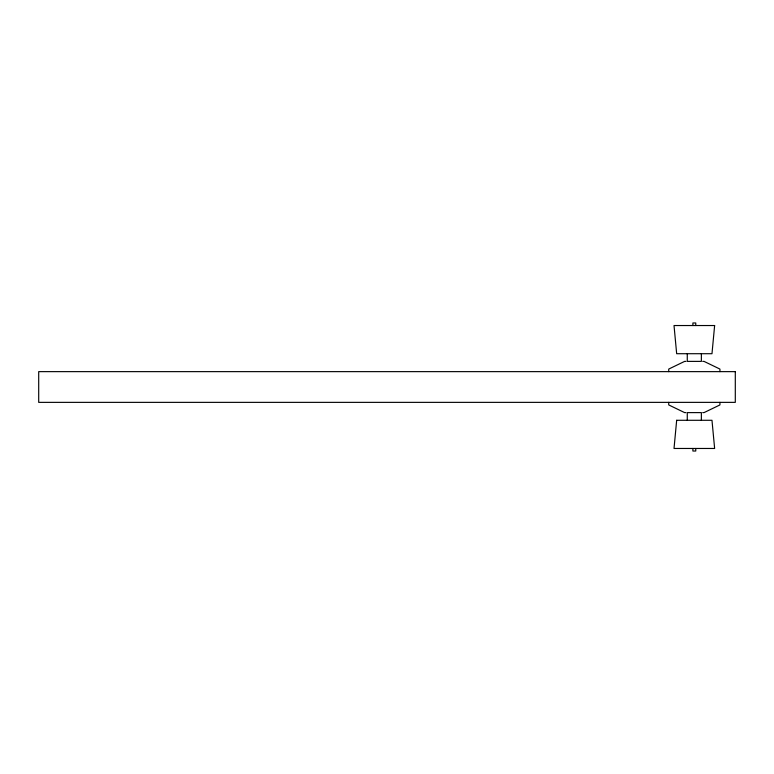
<?xml version="1.0" encoding="UTF-8"?>
<svg xmlns="http://www.w3.org/2000/svg" width="774" height="774" viewBox="0 0 774 774"><rect width="100%" height="100%" fill="white"/><g stroke="black" fill="none" stroke-linecap="round" stroke-linejoin="round"><path stroke-width="1.16" d="M685.919 361.39L684.622 361.39L668.717 369.072L668.717 371.636M702.724 361.39L704.03 361.39L719.936 369.072L719.936 371.636M685.919 412.61L684.622 412.61L668.717 404.928L668.717 402.364M702.724 412.61L704.03 412.61L719.936 404.928L719.936 402.364M701.37 353.708L701.37 361.39L687.273 361.39L687.273 353.708M701.37 420.292L701.37 412.61L687.273 412.61L687.273 420.292M695.758 325.535L695.758 322.971L692.894 322.971L692.894 325.535M695.758 448.465L695.758 451.029L692.894 451.029L692.894 448.465M676.669 420.292L674.019 448.465L714.634 448.465L711.983 420.292L676.669 420.292M714.634 325.535L711.983 353.708L676.669 353.708L674.019 325.535L714.634 325.535M735.3 371.636L38.7 371.636L38.7 402.364L735.3 402.364L735.3 371.636"/></g></svg>
